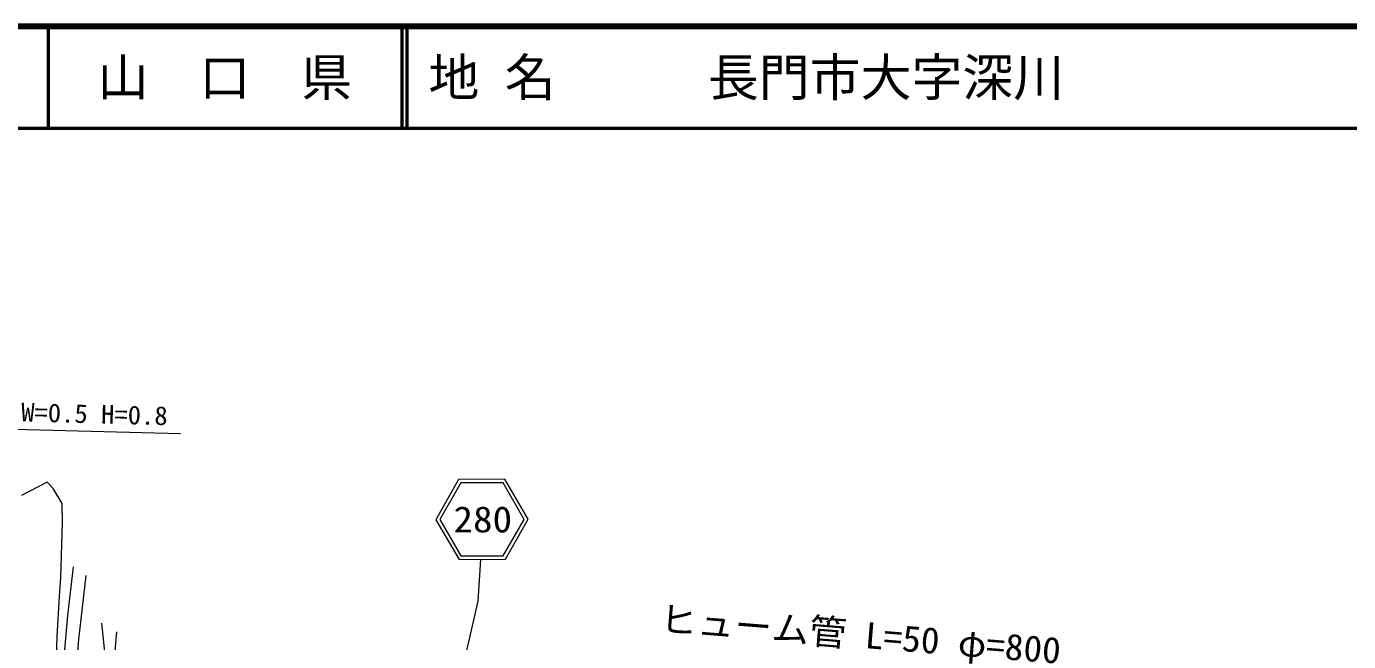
# Model space of a CAD drawing. Units: millimetres, scale not verified. Extents: x 40000 to 680000, y 20000 to 380000.
# Drawn here: x 330881 to 460786, y 319567 to 380000 of the extents above; entities that cross this region are included whole.
import ezdxf
from ezdxf.enums import TextEntityAlignment as Align

# ---------------------------------------------------------------- set-up
doc = ezdxf.new("R2010")
doc.units = ezdxf.units.MM
doc.header["$LTSCALE"] = 1000
for name, color, linetype, lineweight in [('M-TTL', 2, 'Continuous', 140), ('M-TTL-LINE', 7, 'Continuous', 50), ('M-TTL-TXT', 7, 'Continuous', 13), ('M-WORK', 1, 'Continuous', 13)]:
    doc.layers.add(name, color=color, linetype=linetype, lineweight=lineweight)
doc.styles.add('ＭＳ ゴシック', font='')
doc.styles.get('ＭＳ ゴシック').set_extended_font_data('MS Gothic')

msp = doc.modelspace()

# ---------------------------------------------------------------- linework, layer by layer
at = {"layer": 'M-TTL'}
msp.add_line((680000, 380000), (40000, 380000), dxfattribs=at)
at = {"layer": 'M-TTL-LINE'}
for p, q in [((333000, 380000), (333000, 370000)), ((367750, 380000), (367750, 370000)), ((368250, 380000), (368250, 370000)), ((40000, 370000), (680000, 370000))]:
    msp.add_line(p, q, dxfattribs=at)
at = {"layer": 'M-WORK'}
for p, q in [((375483, 327632), (375240, 323528)), ((334936, 322114), (335494, 326917)), ((336715, 326058), (336008, 319761)), ((375240, 323528), (366748, 286883)), ((334488, 316900), (334936, 322114)), ((338272, 321379), (338611, 317931)), ((336008, 319761), (335460, 313789)), ((339718, 320521), (339166, 313957))]:
    msp.add_line(p, q, dxfattribs=at)
for points in [[(313123, 298044), (314618, 340811), (346007, 339993)], [(329847, 307578), (332652, 311875), (332670, 312685), (332931, 313485), (333398, 315283), (333803, 317072), (333893, 320076), (334145, 323996), (334252, 325812), (334414, 331261), (334378, 333131), (333497, 334606), (332922, 335217), (330386, 333922)]]:
    msp.add_lwpolyline(points, dxfattribs=at)
for points in [[(373404, 327616), (377946, 327650), (380188, 331601), (377887, 335518), (373344, 335483), (371103, 331532)], [(379785, 331567), (377715, 335152), (373576, 335152), (371506, 331567), (373576, 327982), (377715, 327982)]]:
    msp.add_lwpolyline(points, close=True, dxfattribs=at)

# ---------------------------------------------------------------- texts
at = {"layer": 'M-TTL-TXT', "style": 'ＭＳ ゴシック'}
msp.add_text('山\u3000口\u3000県', height=3666, dxfattribs=at).set_placement((350375, 375000), align=Align.MIDDLE_CENTER)
msp.add_text('地 名      長門市大字深川', height=3666, dxfattribs=at).set_placement((370380, 375000), align=Align.MIDDLE_LEFT)
at = {"layer": 'M-WORK', "style": 'ＭＳ ゴシック', "width": 1.05}
for s, height, rotation, p in [('石造 L=6.0 W=0.5 H=0.8', 1833, 358.507, (330319, 340652)), ('ヒューム管 L=50 φ=800', 2566, 355.398, (412665, 318203))]:
    msp.add_text(s, height=height, rotation=rotation, dxfattribs=at).set_placement(p, align=Align.BOTTOM_CENTER)
at = {"layer": 'M-WORK', "style": 'ＭＳ ゴシック', "width": 1.1}
msp.add_text('280', height=2566, dxfattribs=at).set_placement((372839, 329523), align=Align.BOTTOM_LEFT)

doc.saveas('drawing.dxf')
